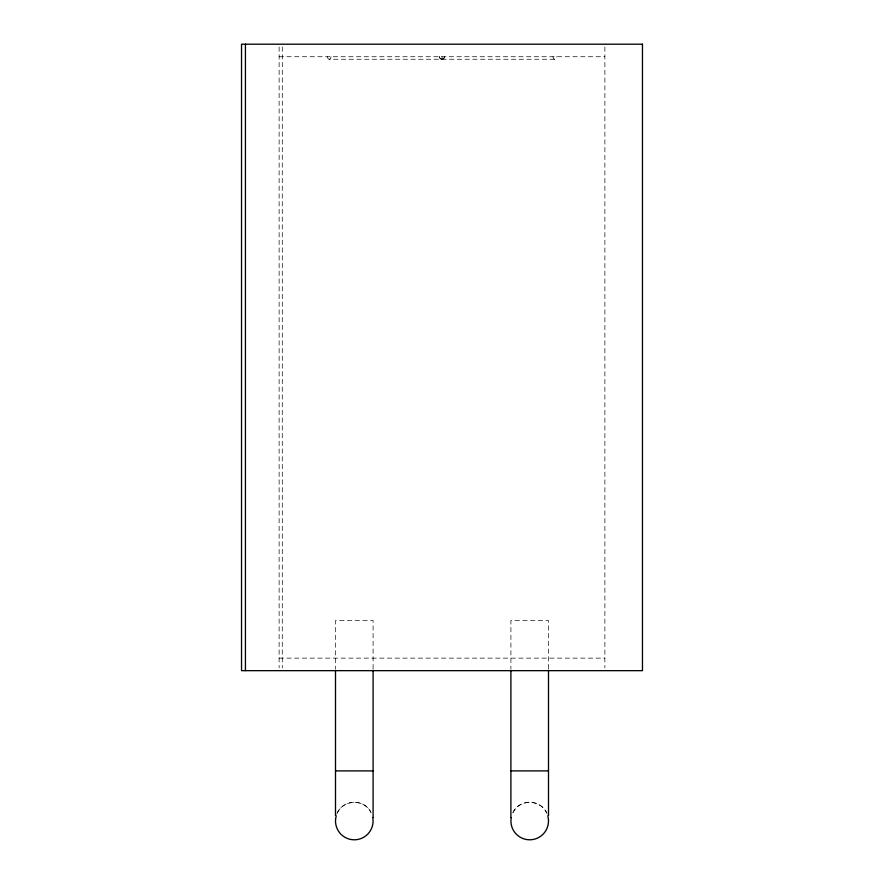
<?xml version="1.0" encoding="UTF-8"?>
<svg xmlns="http://www.w3.org/2000/svg" width="884" height="884" viewBox="0 0 884 884"><rect width="100%" height="100%" fill="white"/><g stroke="black" fill="none" stroke-linecap="round" stroke-linejoin="round"><path stroke-width="0.66" stroke-dasharray="4.42 3.31" d="M444.431 57.349L444.508 56.731A2.508 2.508 0 0 1 442 59.239L440.265 58.543L439.492 56.731A2.508 2.508 0 0 0 442 59.239L444.431 57.349A2.619 2.42 -90 0 0 444.564 56.731M336.826 814.087C341.92 799.18 365.225 798.329 371.192 812.971M512.808 812.971C518.775 798.329 542.08 799.18 547.174 814.087M444.332 57.648L442.917 59.062M279.123 56.731L604.877 56.731M327.467 56.731A2.508 1.768 -90 0 0 329.235 59.239L554.765 59.239A2.508 1.768 -90 0 0 556.533 56.731M279.123 658.127L604.877 658.127M604.877 46.962L604.877 667.895M548.5 668.812L548.5 620.535L510.908 620.535L510.908 668.812M442 56.731L442 59.228M373.092 668.812L373.092 620.535L335.5 620.535L335.5 668.812M282.283 46.896L282.283 667.961M279.123 46.962L279.123 667.895M337.6 812.374A18.796 18.796 0 0 1 370.993 812.374M513.007 812.374A18.796 18.796 0 0 1 546.4 812.374M442.608 59.129A2.619 2.42 -90 0 1 442 59.173A2.63 2.431 -90 0 1 439.425 56.731M554.765 59.239A2.508 1.768 -90 0 1 552.986 56.731M331.014 56.731A2.508 1.768 -90 0 1 329.235 59.239"/><path stroke-width="1.33" d="M335.5 770.892L373.092 770.892M510.908 770.892L548.5 770.892M548.5 670.194L548.5 815.368M510.908 670.194L510.908 817.49M373.092 670.194L373.092 817.49M335.5 670.194L335.5 815.368M245.432 44.2L245.432 670.658M372.772 817.589A18.796 18.796 0 0 1 353.401 839.778A18.796 18.796 0 0 1 336.229 815.833M547.771 815.833A18.796 18.796 0 0 1 530.599 839.778A18.796 18.796 0 0 1 511.228 817.589M642.469 44.2L241.531 44.2L241.531 670.658L642.469 670.658L642.469 44.2"/></g></svg>
